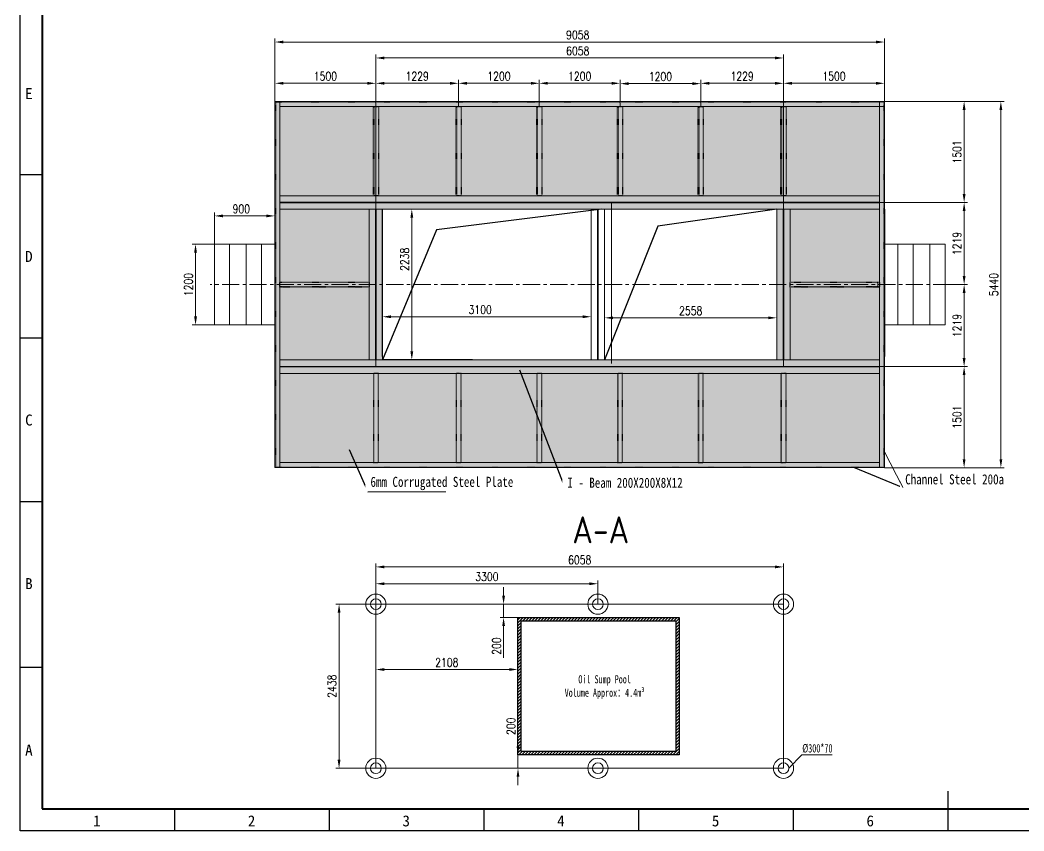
# Model space of a CAD drawing. Header units: millimetres. Extents: x 0 to 87554, y -20854 to 20404.
# Drawn here: x 29985 to 44904, y -20854 to -8810 of the extents above; entities that cross this region are included whole.
import ezdxf

# ---------------------------------------------------------------- set-up
doc = ezdxf.new("R2010")
doc.units = ezdxf.units.MM
for name, pattern in [('ACAD_ISO02W100', [15, 12, -3]), ('ACAD_ISO03W100', [30, 12, -18]), ('CENTER', [50.8, 31.75, -6.35, 6.35, -6.35])]:
    doc.linetypes.add(name, pattern=pattern)
doc.layers.get('0').update_dxf_attribs({"lineweight": 15})
doc.layers.get('Defpoints').update_dxf_attribs({"lineweight": 15})
for name, color, linetype in [('1', 2, 'Continuous'), ('FORM', 7, 'Continuous'), ('SB', 43, 'Continuous')]:
    doc.layers.add(name, color=color, linetype=linetype)
doc.layers.add('3中心线', color=1, linetype='CENTER', lineweight=20)
doc.styles.add('GB', font='gbenor.shx', dxfattribs={"bigfont": 'gbcbig.shx'})
doc.styles.add('gbcbig', font='simplex.shx', dxfattribs={"bigfont": 'gbcbig.shx'})
doc.styles.add('KEHUA', font='STFANGSO.TTF')
doc.styles.add('TH_GBDIM', font='romans.shx', dxfattribs={"width": 0.8, "bigfont": 'gbcbig.shx'})
doc.styles.add('标准', font='simsun.ttc', dxfattribs={"width": 0.667})
doc.styles.add('汉字', font='simsun.ttc', dxfattribs={"width": 0.7})
doc.dimstyles.new('TH_GBDIM', dxfattribs={"dimscale": 42, "dimtxt": 3, "dimasz": 3, "dimexe": 1.2, "dimexo": 0, "dimgap": 1, "dimtad": 1, "dimdec": 1, "dimlfac": -1.5, "dimdsep": 46, "dimtxsty": 'TH_GBDIM', "dimcen": 2.5, "dimclrd": 130, "dimclre": 130, "dimclrt": 3, "dimadec": 0, "dimazin": 2, "dimtfac": 0.714286, "dimtdec": 1, "dimtmove": 0, "dimatfit": 3, "dimfxl": 1, "dimtolj": 1, "dimtzin": 0, "dimlwd": -1, "dimlwe": -1, "dimarcsym": 0})

# ---------------------------------------------------------------- blocks, each defined once
blk = doc.blocks.new('*D62')
at = {"color": 130}
for p, q in [((35273, -17486), (35273, -17133)), ((38573, -17486), (38573, -17133)), ((35399, -17183), (38447, -17183))]:
    blk.add_line(p, q, dxfattribs=at)
at = {"color": 130, "lineweight": -3}
for points in [[(35399, -17162), (35399, -17204), (35273, -17183)], [(38447, -17162), (38447, -17204), (38573, -17183)]]:
    blk.add_solid(points, dxfattribs=at)
at = {"layer": 'Defpoints', "color": 0, "lineweight": -3}
for p in [(38573, -17183), (35273, -17486), (38573, -17486)]:
    blk.add_point(p, dxfattribs=at)
at = {"color": 3, "insert": (36923, -17078), "char_height": 126, "attachment_point": 5, "style": 'TH_GBDIM'}
blk.add_mtext('\\A1;3300', dxfattribs=at)
blk = doc.blocks.new('*D63')
at = {"color": 130}
for p, q in [((37171, -17360), (37171, -17234)), ((38937, -17486), (37121, -17486)), ((37171, -17486), (37171, -17686)), ((37412, -17686), (37121, -17686)), ((37171, -17812), (37171, -18281))]:
    blk.add_line(p, q, dxfattribs=at)
at = {"color": 130, "lineweight": -3}
for points in [[(37150, -17360), (37192, -17360), (37171, -17486)], [(37150, -17812), (37192, -17812), (37171, -17686)]]:
    blk.add_solid(points, dxfattribs=at)
at = {"layer": 'Defpoints', "color": 0, "lineweight": -3}
for p in [(38937, -17486), (37171, -17686), (37412, -17686)]:
    blk.add_point(p, dxfattribs=at)
at = {"color": 3, "insert": (37066, -18109), "char_height": 126, "attachment_point": 5, "rotation": 90, "style": 'TH_GBDIM'}
blk.add_mtext('\\A1;200', dxfattribs=at)
blk = doc.blocks.new('*D118')
at = {"color": 130}
for p, q in [((33773, -10019), (33773, -9085)), ((42831, -10019), (42831, -9085)), ((33899, -9136), (42705, -9136))]:
    blk.add_line(p, q, dxfattribs=at)
at = {"color": 130, "lineweight": -3}
for points in [[(33899, -9115), (33899, -9157), (33773, -9136)], [(42705, -9115), (42705, -9157), (42831, -9136)]]:
    blk.add_solid(points, dxfattribs=at)
at = {"layer": 'Defpoints', "color": 0, "lineweight": -3}
for p in [(42831, -9136), (33773, -10019), (42831, -10019)]:
    blk.add_point(p, dxfattribs=at)
at = {"color": 3, "insert": (38273, -9031), "char_height": 126, "attachment_point": 5, "style": 'TH_GBDIM'}
blk.add_mtext('\\A1;9058', dxfattribs=at)
blk = doc.blocks.new('*D66')
at = {"color": 130}
for p, q in [((33773, -10019), (33773, -9698)), ((33899, -9749), (35147, -9749)), ((35273, -10019), (35273, -9698))]:
    blk.add_line(p, q, dxfattribs=at)
at = {"color": 130, "lineweight": -3}
for points in [[(33899, -9728), (33899, -9770), (33773, -9749)], [(35147, -9728), (35147, -9770), (35273, -9749)]]:
    blk.add_solid(points, dxfattribs=at)
at = {"layer": 'Defpoints', "color": 0, "lineweight": -3}
for p in [(35273, -9749), (33773, -10019), (35273, -10019)]:
    blk.add_point(p, dxfattribs=at)
at = {"color": 3, "insert": (34523, -9644), "char_height": 126, "attachment_point": 5, "style": 'TH_GBDIM'}
blk.add_mtext('\\A1;1500', dxfattribs=at)
blk = doc.blocks.new('*D67')
at = {"color": 130}
for p, q in [((35373, -13162), (35373, -13268)), ((35499, -13217), (38347, -13217)), ((38473, -13131), (38473, -13268))]:
    blk.add_line(p, q, dxfattribs=at)
at = {"color": 130, "lineweight": -3}
for points in [[(35499, -13196), (35499, -13238), (35373, -13217)], [(38347, -13196), (38347, -13238), (38473, -13217)]]:
    blk.add_solid(points, dxfattribs=at)
at = {"layer": 'Defpoints', "color": 0, "lineweight": -3}
for p in [(35373, -13162), (38473, -13131), (38473, -13217)]:
    blk.add_point(p, dxfattribs=at)
at = {"color": 3, "insert": (36823, -13112), "char_height": 126, "attachment_point": 5, "style": 'TH_GBDIM'}
blk.add_mtext('\\A1;3100', dxfattribs=at)
blk = doc.blocks.new('*D68')
at = {"color": 130}
for p, q in [((32873, -12139), (32873, -11669)), ((33647, -11719), (32999, -11719)), ((33773, -12815), (33773, -11669))]:
    blk.add_line(p, q, dxfattribs=at)
at = {"color": 130, "lineweight": -3}
for points in [[(32999, -11698), (32999, -11740), (32873, -11719)], [(33647, -11698), (33647, -11740), (33773, -11719)]]:
    blk.add_solid(points, dxfattribs=at)
at = {"layer": 'Defpoints', "color": 0, "lineweight": -3}
for p in [(32873, -11719), (32873, -12139), (33773, -12815)]:
    blk.add_point(p, dxfattribs=at)
at = {"color": 3, "insert": (33273, -11614), "char_height": 126, "attachment_point": 5, "style": 'TH_GBDIM'}
blk.add_mtext('\\A1;900', dxfattribs=at)
blk = doc.blocks.new('*D69')
at = {"color": 130}
for p, q in [((32873, -12139), (32542, -12139)), ((32593, -12265), (32593, -13213)), ((32873, -13339), (32542, -13339))]:
    blk.add_line(p, q, dxfattribs=at)
at = {"color": 130, "lineweight": -3}
for points in [[(32572, -12265), (32614, -12265), (32593, -12139)], [(32572, -13213), (32614, -13213), (32593, -13339)]]:
    blk.add_solid(points, dxfattribs=at)
at = {"layer": 'Defpoints', "color": 0, "lineweight": -3}
for p in [(32873, -12139), (32593, -13339), (32873, -13339)]:
    blk.add_point(p, dxfattribs=at)
at = {"color": 3, "insert": (32488, -12739), "char_height": 126, "attachment_point": 5, "rotation": 90, "style": 'TH_GBDIM'}
blk.add_mtext('\\A1;1200', dxfattribs=at)
blk = doc.blocks.new('*D85')
at = {"color": 130}
for p, q in [((37702, -10093), (37702, -9698)), ((37828, -9749), (38776, -9749)), ((38902, -10093), (38902, -9698))]:
    blk.add_line(p, q, dxfattribs=at)
at = {"color": 130, "lineweight": -3}
for points in [[(37828, -9728), (37828, -9770), (37702, -9749)], [(38776, -9728), (38776, -9770), (38902, -9749)]]:
    blk.add_solid(points, dxfattribs=at)
at = {"layer": 'Defpoints', "color": 0, "lineweight": -3}
for p in [(38902, -9749), (37702, -10093), (38902, -10093)]:
    blk.add_point(p, dxfattribs=at)
at = {"color": 3, "insert": (38302, -9644), "char_height": 126, "attachment_point": 5, "style": 'TH_GBDIM'}
blk.add_mtext('\\A1;1200', dxfattribs=at)
blk = doc.blocks.new('*D122')
at = {"color": 130}
for p, q in [((40102, -10093), (40102, -9698)), ((40228, -9749), (41205, -9749)), ((41331, -10093), (41331, -9698))]:
    blk.add_line(p, q, dxfattribs=at)
at = {"color": 130, "lineweight": -3}
for points in [[(40228, -9728), (40228, -9770), (40102, -9749)], [(41205, -9728), (41205, -9770), (41331, -9749)]]:
    blk.add_solid(points, dxfattribs=at)
at = {"layer": 'Defpoints', "color": 0, "lineweight": -3}
for p in [(41331, -9749), (40102, -10093), (41331, -10093)]:
    blk.add_point(p, dxfattribs=at)
at = {"color": 3, "insert": (40716, -9644), "char_height": 126, "attachment_point": 5, "style": 'TH_GBDIM'}
blk.add_mtext('\\A1;1229', dxfattribs=at)
blk = doc.blocks.new('*D123')
at = {"color": 130}
for p, q in [((41331, -10093), (41331, -9698)), ((41457, -9749), (42705, -9749)), ((42831, -10093), (42831, -9698))]:
    blk.add_line(p, q, dxfattribs=at)
at = {"color": 130, "lineweight": -3}
for points in [[(41457, -9728), (41457, -9770), (41331, -9749)], [(42705, -9728), (42705, -9770), (42831, -9749)]]:
    blk.add_solid(points, dxfattribs=at)
at = {"layer": 'Defpoints', "color": 0, "lineweight": -3}
for p in [(42831, -9749), (41331, -10093), (42831, -10093)]:
    blk.add_point(p, dxfattribs=at)
at = {"color": 3, "insert": (42081, -9644), "char_height": 126, "attachment_point": 5, "style": 'TH_GBDIM'}
blk.add_mtext('\\A1;1500', dxfattribs=at)
blk = doc.blocks.new('*D86')
at = {"color": 130}
for p, q in [((36124, -11620), (35756, -11620)), ((35807, -11746), (35807, -13731)), ((36100, -13857), (35756, -13857))]:
    blk.add_line(p, q, dxfattribs=at)
at = {"color": 130, "lineweight": -3}
for points in [[(35786, -11746), (35828, -11746), (35807, -11620)], [(35786, -13731), (35828, -13731), (35807, -13857)]]:
    blk.add_solid(points, dxfattribs=at)
at = {"layer": 'Defpoints', "color": 0, "lineweight": -3}
for p in [(36124, -11620), (35807, -13857), (36100, -13857)]:
    blk.add_point(p, dxfattribs=at)
at = {"color": 3, "insert": (35702, -12364), "char_height": 126, "attachment_point": 5, "rotation": 90, "style": 'TH_GBDIM'}
blk.add_mtext('\\A1;2238', dxfattribs=at)
blk = doc.blocks.new('*D124')
at = {"color": 130}
for p, q in [((42831, -10018), (44611, -10018)), ((44561, -10144), (44561, -15333)), ((42831, -15459), (44611, -15459))]:
    blk.add_line(p, q, dxfattribs=at)
at = {"color": 130, "lineweight": -3}
for points in [[(44540, -10144), (44582, -10144), (44561, -10018)], [(44540, -15333), (44582, -15333), (44561, -15459)]]:
    blk.add_solid(points, dxfattribs=at)
at = {"layer": 'Defpoints', "color": 0, "lineweight": -3}
for p in [(42831, -10018), (42831, -15459), (44561, -15459)]:
    blk.add_point(p, dxfattribs=at)
at = {"color": 3, "insert": (44456, -12739), "char_height": 126, "attachment_point": 5, "rotation": 90, "style": 'TH_GBDIM'}
blk.add_mtext('\\A1;5440', dxfattribs=at)
blk = doc.blocks.new('*D125')
at = {"color": 130}
for p, q in [((41331, -11520), (44065, -11520)), ((44015, -12613), (44015, -11646)), ((43809, -12739), (44065, -12739))]:
    blk.add_line(p, q, dxfattribs=at)
at = {"color": 130, "lineweight": -3}
for points in [[(43994, -11646), (44036, -11646), (44015, -11520)], [(43994, -12613), (44036, -12613), (44015, -12739)]]:
    blk.add_solid(points, dxfattribs=at)
at = {"layer": 'Defpoints', "color": 0, "lineweight": -3}
for p in [(41331, -11520), (44015, -11520), (43809, -12739)]:
    blk.add_point(p, dxfattribs=at)
at = {"color": 3, "insert": (43910, -12129), "char_height": 126, "attachment_point": 5, "rotation": 90, "style": 'TH_GBDIM'}
blk.add_mtext('\\A1;1219', dxfattribs=at)
blk = doc.blocks.new('*D126')
at = {"color": 130}
for p, q in [((43809, -12739), (44065, -12739)), ((44015, -12865), (44015, -13832)), ((41331, -13958), (44065, -13958))]:
    blk.add_line(p, q, dxfattribs=at)
at = {"color": 130, "lineweight": -3}
for points in [[(43994, -12865), (44036, -12865), (44015, -12739)], [(43994, -13832), (44036, -13832), (44015, -13958)]]:
    blk.add_solid(points, dxfattribs=at)
at = {"layer": 'Defpoints', "color": 0, "lineweight": -3}
for p in [(43809, -12739), (41331, -13958), (44015, -13958)]:
    blk.add_point(p, dxfattribs=at)
at = {"color": 3, "insert": (43910, -13348), "char_height": 126, "attachment_point": 5, "rotation": 90, "style": 'TH_GBDIM'}
blk.add_mtext('\\A1;1219', dxfattribs=at)
blk = doc.blocks.new('*D127')
at = {"color": 130}
for p, q in [((35273, -17486), (34676, -17486)), ((34726, -19798), (34726, -17612)), ((35273, -19924), (34676, -19924))]:
    blk.add_line(p, q, dxfattribs=at)
at = {"color": 130, "lineweight": -3}
for points in [[(34705, -17612), (34747, -17612), (34726, -17486)], [(34705, -19798), (34747, -19798), (34726, -19924)]]:
    blk.add_solid(points, dxfattribs=at)
at = {"layer": 'Defpoints', "color": 0, "lineweight": -3}
for p in [(34726, -17486), (35273, -17486), (35273, -19924)]:
    blk.add_point(p, dxfattribs=at)
at = {"color": 3, "insert": (34621, -18705), "char_height": 126, "attachment_point": 5, "rotation": 90, "style": 'TH_GBDIM'}
blk.add_mtext('\\A1;2438', dxfattribs=at)
blk = doc.blocks.new('*D129')
at = {"color": 130}
for p, q in [((37385, -19598), (37385, -19129)), ((37381, -19724), (37435, -19724)), ((37385, -19924), (37385, -19724)), ((38844, -19924), (37334, -19924)), ((37385, -20050), (37385, -20176))]:
    blk.add_line(p, q, dxfattribs=at)
at = {"color": 130, "lineweight": -3}
for points in [[(37364, -19598), (37406, -19598), (37385, -19724)], [(37364, -20050), (37406, -20050), (37385, -19924)]]:
    blk.add_solid(points, dxfattribs=at)
at = {"layer": 'Defpoints', "color": 0, "lineweight": -3}
for p in [(37381, -19724), (37385, -19724), (38844, -19924)]:
    blk.add_point(p, dxfattribs=at)
at = {"color": 3, "insert": (37280, -19300), "char_height": 126, "attachment_point": 5, "rotation": 90, "style": 'TH_GBDIM'}
blk.add_mtext('\\A1;200', dxfattribs=at)
blk = doc.blocks.new('*D89')
at = {"color": 130}
for p, q in [((36502, -10093), (36502, -9698)), ((36628, -9749), (37576, -9749)), ((37702, -10093), (37702, -9698))]:
    blk.add_line(p, q, dxfattribs=at)
at = {"color": 130, "lineweight": -3}
for points in [[(36628, -9728), (36628, -9770), (36502, -9749)], [(37576, -9728), (37576, -9770), (37702, -9749)]]:
    blk.add_solid(points, dxfattribs=at)
at = {"layer": 'Defpoints', "color": 0, "lineweight": -3}
for p in [(37702, -9749), (36502, -10093), (37702, -10093)]:
    blk.add_point(p, dxfattribs=at)
at = {"color": 3, "insert": (37102, -9644), "char_height": 126, "attachment_point": 5, "style": 'TH_GBDIM'}
blk.add_mtext('\\A1;1200', dxfattribs=at)
blk = doc.blocks.new('*D90')
at = {"color": 130}
for p, q in [((35273, -10093), (35273, -9698)), ((35399, -9749), (36376, -9749)), ((36502, -10093), (36502, -9698))]:
    blk.add_line(p, q, dxfattribs=at)
at = {"color": 130, "lineweight": -3}
for points in [[(35399, -9728), (35399, -9770), (35273, -9749)], [(36376, -9728), (36376, -9770), (36502, -9749)]]:
    blk.add_solid(points, dxfattribs=at)
at = {"layer": 'Defpoints', "color": 0, "lineweight": -3}
for p in [(36502, -9749), (35273, -10093), (36502, -10093)]:
    blk.add_point(p, dxfattribs=at)
at = {"color": 3, "insert": (35887, -9644), "char_height": 126, "attachment_point": 5, "style": 'TH_GBDIM'}
blk.add_mtext('\\A1;1229', dxfattribs=at)
blk = doc.blocks.new('*D131')
at = {"color": 130}
for p, q in [((35273, -11569), (35273, -9322)), ((41205, -9373), (35399, -9373)), ((41331, -11569), (41331, -9322))]:
    blk.add_line(p, q, dxfattribs=at)
at = {"color": 130, "lineweight": -3}
for points in [[(35399, -9352), (35399, -9394), (35273, -9373)], [(41205, -9352), (41205, -9394), (41331, -9373)]]:
    blk.add_solid(points, dxfattribs=at)
at = {"layer": 'Defpoints', "color": 0, "lineweight": -3}
for p in [(35273, -9373), (35273, -11569), (41331, -11569)]:
    blk.add_point(p, dxfattribs=at)
at = {"color": 3, "insert": (38273, -9268), "char_height": 126, "attachment_point": 5, "style": 'TH_GBDIM'}
blk.add_mtext('\\A1;6058', dxfattribs=at)
blk = doc.blocks.new('*D132')
at = {"color": 130}
for p, q in [((35273, -17336), (35273, -16883)), ((35399, -16933), (41205, -16933)), ((41331, -17486), (41331, -16883))]:
    blk.add_line(p, q, dxfattribs=at)
at = {"color": 130, "lineweight": -3}
for points in [[(35399, -16912), (35399, -16954), (35273, -16933)], [(41205, -16912), (41205, -16954), (41331, -16933)]]:
    blk.add_solid(points, dxfattribs=at)
at = {"layer": 'Defpoints', "color": 0, "lineweight": -3}
for p in [(41331, -16933), (35273, -17336), (41331, -17486)]:
    blk.add_point(p, dxfattribs=at)
at = {"color": 3, "insert": (38302, -16828), "char_height": 126, "attachment_point": 5, "style": 'TH_GBDIM'}
blk.add_mtext('\\A1;6058', dxfattribs=at)
blk = doc.blocks.new('*D133')
at = {"color": 130}
for p, q in [((35273, -18302), (35273, -18508)), ((37381, -18302), (37381, -18508)), ((37255, -18457), (35399, -18457))]:
    blk.add_line(p, q, dxfattribs=at)
at = {"color": 130, "lineweight": -3}
for points in [[(35399, -18436), (35399, -18478), (35273, -18457)], [(37255, -18436), (37255, -18478), (37381, -18457)]]:
    blk.add_solid(points, dxfattribs=at)
at = {"layer": 'Defpoints', "color": 0, "lineweight": -3}
for p in [(35273, -18302), (37381, -18302), (35273, -18457)]:
    blk.add_point(p, dxfattribs=at)
at = {"color": 3, "insert": (36327, -18352), "char_height": 126, "attachment_point": 5, "style": 'TH_GBDIM'}
blk.add_mtext('\\A1;2108', dxfattribs=at)
blk = doc.blocks.new('*D91')
at = {"color": 130}
for p, q in [((38902, -9941), (38902, -9703)), ((39976, -9754), (39028, -9754)), ((40102, -9941), (40102, -9703))]:
    blk.add_line(p, q, dxfattribs=at)
at = {"color": 130, "lineweight": -3}
for points in [[(39028, -9733), (39028, -9775), (38902, -9754)], [(39976, -9733), (39976, -9775), (40102, -9754)]]:
    blk.add_solid(points, dxfattribs=at)
at = {"layer": 'Defpoints', "color": 0, "lineweight": -3}
for p in [(38902, -9754), (38902, -9941), (40102, -9941)]:
    blk.add_point(p, dxfattribs=at)
at = {"color": 3, "insert": (39502, -9649), "char_height": 126, "attachment_point": 5, "style": 'TH_GBDIM'}
blk.add_mtext('\\A1;1200', dxfattribs=at)
blk = doc.blocks.new('*D134')
at = {"color": 130}
for p, q in [((42831, -10018), (44065, -10018)), ((44015, -11394), (44015, -10144)), ((42756, -11520), (44065, -11520))]:
    blk.add_line(p, q, dxfattribs=at)
at = {"color": 130, "lineweight": -3}
for points in [[(43994, -10144), (44036, -10144), (44015, -10018)], [(43994, -11394), (44036, -11394), (44015, -11520)]]:
    blk.add_solid(points, dxfattribs=at)
at = {"layer": 'Defpoints', "color": 0, "lineweight": -3}
for p in [(42831, -10018), (44015, -10018), (42756, -11520)]:
    blk.add_point(p, dxfattribs=at)
at = {"color": 3, "insert": (43910, -10769), "char_height": 126, "attachment_point": 5, "rotation": 90, "style": 'TH_GBDIM'}
blk.add_mtext('\\A1;1501', dxfattribs=at)
blk = doc.blocks.new('*D135')
at = {"color": 130}
for p, q in [((42756, -13958), (44065, -13958)), ((44015, -14084), (44015, -15333)), ((42831, -15459), (44065, -15459))]:
    blk.add_line(p, q, dxfattribs=at)
at = {"color": 130, "lineweight": -3}
for points in [[(43994, -14084), (44036, -14084), (44015, -13958)], [(43994, -15333), (44036, -15333), (44015, -15459)]]:
    blk.add_solid(points, dxfattribs=at)
at = {"layer": 'Defpoints', "color": 0, "lineweight": -3}
for p in [(42756, -13958), (42831, -15459), (44015, -15459)]:
    blk.add_point(p, dxfattribs=at)
at = {"color": 3, "insert": (43910, -14708), "char_height": 126, "attachment_point": 5, "rotation": 90, "style": 'TH_GBDIM'}
blk.add_mtext('\\A1;1501', dxfattribs=at)
blk = doc.blocks.new('*D94')
at = {"color": 130}
for p, q in [((38673, -13033), (38673, -13283)), ((41105, -13233), (38799, -13233)), ((41231, -13158), (41231, -13283))]:
    blk.add_line(p, q, dxfattribs=at)
at = {"color": 130, "lineweight": -3}
for points in [[(38799, -13212), (38799, -13254), (38673, -13233)], [(41105, -13212), (41105, -13254), (41231, -13233)]]:
    blk.add_solid(points, dxfattribs=at)
at = {"layer": 'Defpoints', "color": 0, "lineweight": -3}
for p in [(38673, -13033), (38673, -13233), (41231, -13158)]:
    blk.add_point(p, dxfattribs=at)
at = {"color": 3, "insert": (39952, -13128), "char_height": 126, "attachment_point": 5, "style": 'TH_GBDIM'}
blk.add_mtext('\\A1;2558', dxfattribs=at)
blk = doc.blocks.new('WET5Y56YRFTWEDFWRW536T4TE4RWEFWE')
at = {"layer": 'FORM', "color": 4}
for p, q in [((150621, -46248), (150949, -46248)), ((150621, -48678), (150949, -48678)), ((150621, -51108), (150949, -51108)), ((150621, -53570), (150949, -53570)), ((164412, -56000), (164412, -55409)), ((152919, -56000), (152919, -55672)), ((155218, -56000), (155218, -55672)), ((157517, -56000), (157517, -55672)), ((159815, -56000), (159815, -55672)), ((162114, -56000), (162114, -55672))]:
    blk.add_line(p, q, dxfattribs=at)
at = {"layer": 'FORM', "color": 6}
blk.add_lwpolyline([(150621, -36495), (178204, -36495), (178204, -56000), (150621, -56000)], close=True, dxfattribs=at)
at = {"layer": 'FORM', "color": 8, "lineweight": 40}
blk.add_lwpolyline([(150949, -55672), (177875, -55672), (177875, -36823), (150949, -36823)], close=True, dxfattribs=at)
at = {"layer": 'FORM', "color": 4, "style": 'KEHUA'}
for s, height, p in [('E', 164, (150696, -45130)), ('D', 164, (150696, -47549)), ('C', 164, (150696, -49979)), ('B', 164, (150696, -52409)), ('A  ', 164.2, (150696, -54882)), ('1', 164, (151706, -55933)), ('2', 164, (154005, -55933)), ('3', 164, (156303, -55933)), ('4', 164, (158602, -55933)), ('5', 164, (160901, -55933)), ('6', 164, (163199, -55933))]:
    blk.add_text(s, height=height, dxfattribs=at).set_placement(p)

msp = doc.modelspace()

# ---------------------------------------------------------------- hatches: boundary and pattern name
h = msp.add_hatch()
h.set_pattern_fill('ANGLE', color=253, scale=20, style=0)
h.set_pattern_definition([(0, (35080.79, -14757.51), (0, 139.7), [101.6, -38.1]), (90, (35080.79, -14757.51), (-139.7, 9e-15), [101.6, -38.1])])
h.paths.add_polyline_path([(33772.789, -10018.502), (42830.79, -10018.493), (42830.789, -15458.51), (33772.789, -15458.51)])
h.paths.add_polyline_path([(35372.806, -11619.518), (41230.774, -11619.518), (41230.774, -13857.485), (35372.806, -13857.485)], flags=16)
h = msp.add_hatch()
h.set_pattern_fill('ANSI31,_O', color=6, scale=10)
h.set_pattern_definition([(45, (-86640.472, -24144.918), (-22.45064, 22.45064), [])])
h.paths.add_polyline_path([(37430.795, -17735.898), (39730.795, -17735.898), (39730.795, -19673.943), (37430.795, -19673.943)], flags=16)
h.paths.add_polyline_path([(37380.795, -17685.898), (39780.795, -17685.898), (39780.795, -19723.943), (37380.795, -19723.943)])

# ---------------------------------------------------------------- linework, layer by layer
at = {"color": 6, "linetype": 'ACAD_ISO02W100'}
for p, q in [((35172.773, -13857.485), (35172.773, -11619.518)), ((38772.786, -11521.063), (38772.786, -13909.063))]:
    msp.add_line(p, q, dxfattribs=at)
at = {"color": 6}
for p, q in [((35172.773, -11619.518), (35372.806, -11619.518)), ((35372.806, -11619.518), (35372.806, -13807.485)), ((33095.791, -12138.506), (33095.791, -13338.506)), ((33345.791, -12138.506), (33345.791, -13338.506)), ((33572.789, -12138.506), (33572.789, -13338.506)), ((43030.789, -12138.506), (43030.789, -13338.506)), ((43257.788, -12138.506), (43257.788, -13338.506)), ((43507.788, -12138.506), (43507.788, -13338.506)), ((35372.806, -13857.485), (35172.773, -13857.485))]:
    msp.add_line(p, q, dxfattribs=at)
at = {"color": 0, "lineweight": 25}
for p, q in [((35372.806, -13807.485), (35372.806, -11619.518)), ((38630.769, -11619.518), (36172.99, -11927.136)), ((41230.774, -11619.518), (39461.817, -11869.148)), ((42830.789, -11619.518), (42830.789, -13807.494)), ((36172.99, -11927.136), (35372.806, -13857.485)), ((39461.817, -11869.148), (38672.802, -13857.485)), ((36710.773, -13857.485), (35372.806, -13857.485))]:
    msp.add_line(p, q, dxfattribs=at)
for p, q in [((39029.293, -11619.518), (39037.286, -11619.518)), ((42730.329, -12698.795), (42730.329, -12773.791)), ((33847.785, -14057.518), (33847.785, -13857.485)), ((42755.794, -13857.485), (42755.794, -14057.518))]:
    msp.add_line(p, q)
at = {"color": 1, "lineweight": 25}
for p, q in [((37409.694, -14006.458), (38094.055, -15797.8)), ((34875.042, -15189.973), (35153.027, -15815.808)), ((42372.177, -15451.51), (43106.532, -15753.965)), ((38094.055, -15797.8), (39697.5, -15797.8)), ((43106.532, -15753.965), (44680.854, -15753.965))]:
    msp.add_line(p, q, dxfattribs=at)
at = {"color": 1}
for p, q in [((41410.805, -19923.999), (41601.725, -19724.997)), ((41601.725, -19724.997), (42053.751, -19724.997))]:
    msp.add_line(p, q, dxfattribs=at)
at = {"color": 0}
msp.add_lwpolyline([(33772.789, -10018.502), (42830.79, -10018.493), (42830.789, -15458.51), (33772.789, -15458.51)], close=True, dxfattribs=at)
at = {"linetype": 'ACAD_ISO02W100', "ltscale": 0.1}
for points in [[(33772.789, -10018.502), (33847.785, -10018.502), (33847.785, -15458.51), (33772.789, -15458.51)], [(41330.805, -19923.93), (35272.788, -19923.93), (35272.788, -17485.93), (41330.805, -17485.93)]]:
    msp.add_lwpolyline(points, close=True, dxfattribs=at)
for points in [[(42755.794, -10018.502), (33847.785, -10018.502), (33847.785, -10093.497), (42830.789, -10093.497)], [(42755.794, -15458.51), (33847.785, -15458.51), (33847.785, -15383.514), (42755.794, -15383.514)]]:
    msp.add_lwpolyline(points, dxfattribs=at)
at = {"linetype": 'ByBlock', "ltscale": 0.1}
msp.add_lwpolyline([(42830.789, -10018.493), (42755.794, -10018.502), (42755.794, -15458.51), (42830.789, -15458.51)], close=True, dxfattribs=at)
at = {"color": 5}
for points in [[(42755.794, -11619.518), (33847.785, -11619.518), (33847.785, -11419.485), (42755.794, -11419.485), (42755.794, -11619.518)], [(42755.794, -11523.498), (33847.785, -11523.498), (33847.785, -11515.505), (42755.794, -11515.505)], [(42755.794, -13857.485), (42755.794, -14057.518), (33847.785, -14057.518), (33847.785, -13857.485), (42755.794, -13857.485)]]:
    msp.add_lwpolyline(points, dxfattribs=at)
for points in [[(35172.773, -11619.518), (35372.806, -11619.518), (35372.806, -13857.485), (35172.773, -13857.485)], [(35268.793, -13857.485), (35268.793, -11619.518), (35276.786, -11619.518), (35276.786, -13857.485)], [(38472.769, -13857.485), (38472.769, -11619.518), (38672.802, -11619.518), (38672.802, -13857.485)], [(38568.789, -13857.494), (38568.789, -11619.518), (38576.782, -11619.518), (38576.782, -13857.485)], [(41230.774, -11619.518), (41430.807, -11619.518), (41430.807, -13857.485), (41230.774, -13857.485)], [(41326.794, -13857.485), (41326.794, -11619.518), (41334.787, -11619.518), (41334.787, -13857.494)]]:
    msp.add_lwpolyline(points, close=True, dxfattribs=at)
at = {"color": 1}
msp.add_lwpolyline([(35272.791, -11519.502), (41330.791, -11519.502), (41330.791, -13957.502), (35272.791, -13957.502)], close=True, dxfattribs=at)
msp.add_lwpolyline([(35372.806, -11619.518), (41230.774, -11619.518), (41230.774, -13857.485), (35372.806, -13857.485)], close=True)
at = {"color": 6}
for points in [[(32872.789, -12138.506), (33772.789, -12138.506), (33772.789, -13338.506), (32872.789, -13338.506)], [(43730.789, -12138.506), (42830.789, -12138.506), (42830.789, -13338.506), (43730.789, -13338.506)]]:
    msp.add_lwpolyline(points, close=True, dxfattribs=at)
at = {"color": 5, "linetype": 'ACAD_ISO02W100', "ltscale": 0.1}
msp.add_lwpolyline([(42755.794, -13961.498), (33847.785, -13961.498), (33847.785, -13953.505), (42755.794, -13953.505)], dxfattribs=at)
at = {"color": 6, "lineweight": 25}
for points in [[(37380.795, -17685.898), (39780.795, -17685.898), (39780.795, -19723.943), (37380.795, -19723.943)], [(37430.795, -17735.898), (39730.795, -17735.898), (39730.795, -19673.943), (37430.795, -19673.943)]]:
    msp.add_lwpolyline(points, close=True, dxfattribs=at)
at = {"color": 3, "linetype": 'Continuous'}
for centre in [(35272.788, -17485.93), (38572.747, -17485.93), (41330.805, -17485.93), (35272.788, -19923.93), (38572.747, -19923.93), (41330.805, -19923.93)]:
    msp.add_circle(centre, 150.002, dxfattribs=at)
at = {"color": 3}
for centre in [(35272.788, -17485.93), (38572.747, -17485.93), (41330.805, -17485.93), (35272.788, -19923.93), (38572.747, -19923.93), (41330.805, -19923.93)]:
    msp.add_circle(centre, 80, dxfattribs=at)
at = {"layer": '1', "color": 6, "linetype": 'ACAD_ISO03W100', "ltscale": 0.5}
for p, q in [((33772.789, -10025.502), (42830.789, -10025.502)), ((33779.789, -10025.502), (33779.789, -15451.51)), ((35242.292, -10093.489), (35242.292, -11419.485)), ((36471.292, -10093.489), (36471.292, -11419.485)), ((37671.292, -10093.489), (37671.292, -11419.485)), ((38871.292, -10093.489), (38871.292, -11419.485)), ((40071.292, -10093.489), (40071.292, -11419.485)), ((41300.292, -10093.489), (41300.292, -11419.485)), ((42823.79, -10025.502), (42823.79, -15451.51)), ((33847.777, -12769), (35172.773, -12769)), ((41430.799, -12768.991), (42755.795, -12768.991)), ((35242.29, -15383.516), (35242.29, -14057.52)), ((36471.29, -15383.517), (36471.291, -14057.521)), ((37671.29, -15383.518), (37671.291, -14057.522)), ((38871.29, -15383.519), (38871.291, -14057.523)), ((40071.29, -15383.52), (40071.291, -14057.524)), ((41300.29, -15383.521), (41300.29, -14057.525)), ((33772.789, -15451.51), (42830.789, -15451.51))]:
    msp.add_line(p, q, dxfattribs=at)
for points in [[(35235.292, -10093.489), (35310.287, -10093.489), (35310.287, -11419.485), (35235.292, -11419.485)], [(36464.292, -10093.489), (36539.287, -10093.489), (36539.287, -11419.485), (36464.292, -11419.485)], [(37664.292, -10093.489), (37739.287, -10093.489), (37739.287, -11419.485), (37664.292, -11419.485)], [(38864.292, -10093.489), (38939.287, -10093.489), (38939.287, -11419.485), (38864.292, -11419.485)], [(40064.292, -10093.489), (40139.287, -10093.489), (40139.287, -11419.485), (40064.292, -11419.485)], [(41293.292, -10093.489), (41368.287, -10093.489), (41368.287, -11419.485), (41293.292, -11419.485)], [(33847.777, -12776), (33847.777, -12701.004), (35172.773, -12701.004), (35172.773, -12776)], [(41430.799, -12775.991), (41430.799, -12700.995), (42755.795, -12700.995), (42755.795, -12775.991)], [(35235.29, -15383.516), (35310.286, -15383.516), (35310.286, -14057.52), (35235.29, -14057.52)], [(36464.29, -15383.517), (36539.285, -15383.517), (36539.286, -14057.521), (36464.291, -14057.521)], [(37664.29, -15383.518), (37739.285, -15383.518), (37739.286, -14057.522), (37664.291, -14057.522)], [(38864.29, -15383.519), (38939.285, -15383.519), (38939.286, -14057.523), (38864.291, -14057.523)], [(40064.29, -15383.52), (40139.285, -15383.52), (40139.286, -14057.524), (40064.291, -14057.524)], [(41293.29, -15383.521), (41368.286, -15383.521), (41368.286, -14057.525), (41293.29, -14057.525)]]:
    msp.add_lwpolyline(points, close=True, dxfattribs=at)
at = {"layer": '3中心线', "ltscale": 8}
msp.add_line((43809.152, -12738.506), (32810.729, -12738.502), dxfattribs=at)

# ---------------------------------------------------------------- texts
at = {"color": 2, "lineweight": 15, "insert": (38192.424, -16582.692), "char_height": 400, "attachment_point": 7, "style": 'GB'}
msp.add_mtext('A-A', dxfattribs=at)
at = {"color": 1, "insert": (41609.256, -19563.805, -15388.584), "char_height": 126, "width": 2244.63892, "attachment_point": 1, "style": '标准'}
msp.add_mtext('%%C300*70', dxfattribs=at)

# ---------------------------------------------------------------- dimensions: what is measured, and where the dimension line sits
for base, p1, p2, picture, middle in [((42830.789, -9135.873), (33772.789, -10018.502), (42830.789, -10018.493), '*D118', (38272.789, -9135.873)), ((35272.791, -9372.794), (41330.791, -11569.458), (35272.791, -11569.458), '*D131', (38272.791, -9372.794)), ((32872.789, -11719.352), (33772.789, -12814.794), (32872.789, -12138.506), '*D68', (33272.789, -11719.352)), ((38472.769, -13217.24), (35372.806, -13161.716), (38472.769, -13131.224), '*D67', (36822.788, -13217.24))]:
    dim = msp.add_linear_dim(base=base, p1=p1, p2=p2, dimstyle='TH_GBDIM')
    dim.commit()
    dim.dimension.update_dxf_attribs({"geometry": picture, "text_midpoint": middle, "dimtype": 160})
for base, p1, p2, picture, middle in [((35272.789, -9748.599), (33772.789, -10018.502), (35272.789, -10018.502), '*D66', (34522.789, -9643.599)), ((36501.789, -9748.599), (35272.789, -10093.489), (36501.789, -10093.489), '*D90', (35887.289, -9643.599)), ((37701.789, -9748.599), (36501.789, -10093.489), (37701.789, -10093.489), '*D89', (37101.789, -9643.599)), ((38901.789, -9748.599), (37701.789, -10093.489), (38901.789, -10093.489), '*D85', (38301.789, -9643.599)), ((38901.789, -9753.796), (40101.789, -9940.878), (38901.789, -9940.878), '*D91', (39501.789, -9648.796)), ((41330.789, -9748.599), (40101.789, -10093.489), (41330.789, -10093.489), '*D122', (40716.289, -9643.599)), ((42830.789, -9748.599), (41330.789, -10093.489), (42830.789, -10093.497), '*D123', (42080.789, -9643.599)), ((38672.802, -13232.582), (41230.774, -13158.173), (38672.802, -13033.031), '*D94', (39951.788, -13127.582)), ((41330.805, -16933.311), (35272.788, -17335.929), (41330.805, -17485.93), '*D132', (38301.796, -16828.311)), ((38572.747, -17183.069), (35272.788, -17485.93), (38572.747, -17485.93), '*D62', (36922.767, -17078.069)), ((35272.788, -18457.461), (37380.795, -18301.569), (35272.788, -18301.569), '*D133', (36326.792, -18352.461))]:
    dim = msp.add_linear_dim(base=base, p1=p1, p2=p2, dimstyle='TH_GBDIM')
    dim.commit()
    dim.dimension.update_dxf_attribs({"geometry": picture, "text_midpoint": middle})
for base, p1, p2, angle, picture, middle in [((44014.994, -10018.493), (42755.794, -11519.502), (42830.79, -10018.493), 90, '*D134', (43909.994, -10768.997)), ((44561.018, -15458.51), (42830.79, -10018.493), (42830.789, -15458.51), 90, '*D124', (44456.018, -12738.502)), ((44014.994, -11519.502), (43809.152, -12738.506), (41330.791, -11519.502), 90, '*D125', (43909.994, -12129.004)), ((32592.52, -13338.506), (32872.789, -12138.506), (32872.789, -13338.506), 270, '*D69', (32487.52, -12738.506)), ((44014.994, -13957.502), (43809.152, -12738.506), (41330.791, -13957.502), 90, '*D126', (43909.994, -13348.004)), ((44014.994, -15458.51), (42755.794, -13957.502), (42830.789, -15458.51), 90, '*D135', (43909.994, -14708.006)), ((34725.959, -17485.93), (35272.788, -19923.93), (35272.788, -17485.93), 90, '*D127', (34620.959, -18704.93)), ((37384.637, -19723.943), (38843.96, -19923.93), (37380.795, -19723.943), 90, '*D129', (37279.637, -19300.343))]:
    dim = msp.add_linear_dim(base=base, p1=p1, p2=p2, angle=angle, dimstyle='TH_GBDIM')
    dim.commit()
    dim.dimension.update_dxf_attribs({"geometry": picture, "text_midpoint": middle})
for base, p1, p2, picture, middle in [((35806.718, -13857.485), (36123.936, -11619.518), (36100.199, -13857.485), '*D86', (35806.718, -12364.145)), ((37171.495, -17685.898), (38936.64, -17485.93), (37412.279, -17685.898), '*D63', (37171.495, -18109.498))]:
    dim = msp.add_linear_dim(base=base, p1=p1, p2=p2, angle=90, dimstyle='TH_GBDIM')
    dim.commit()
    dim.dimension.update_dxf_attribs({"geometry": picture, "text_midpoint": middle, "dimtype": 160})

# ---------------------------------------------------------------- next in the draw order: texts
at = {"color": 2, "insert": (38672.445, -18541.853), "char_height": 120, "width": 1187.76056, "attachment_point": 2, "style": '汉字', "bg_fill": 2}
msp.add_mtext('Oil Sump Pool\\PVolume Approx：4.4m³', dxfattribs=at)
at = {"layer": 'SB', "color": 1, "ltscale": 20, "char_height": 150, "attachment_point": 1, "style": 'gbcbig', "bg_fill": 2}
for s, insert in [('{\\fSimSun|b0|i0|c134|p2;\\W0.8;Channel Steel 200a}', (43139.288, -15556.583)), ('{\\fSimSun|b0|i0|c134|p2;\\W0.8;6mm Corrugated Steel Plate}', (35192.907, -15594.055)), ('{\\fSimSun|b0|i0|c134|p2;\\W0.8;I - Beam 200X200X8X12}', (38118.386, -15607.735))]:
    msp.add_mtext(s, dxfattribs=dict(at, insert=insert))

# ---------------------------------------------------------------- next in the draw order: linework, layer by layer
at = {"color": 1}
for p, q in [((43106.532, -15753.965), (42820.656, -15202.229)), ((35153.027, -15815.808), (36311.587, -15815.808))]:
    msp.add_line(p, q, dxfattribs=at)

# ---------------------------------------------------------------- next in the draw order: block references
at = {"lineweight": -3}
msp.add_blockref('WET5Y56YRFTWEDFWRW536T4TE4RWEFWE', (-120635.312, 35145.742), dxfattribs=at)

doc.saveas('drawing.dxf')
